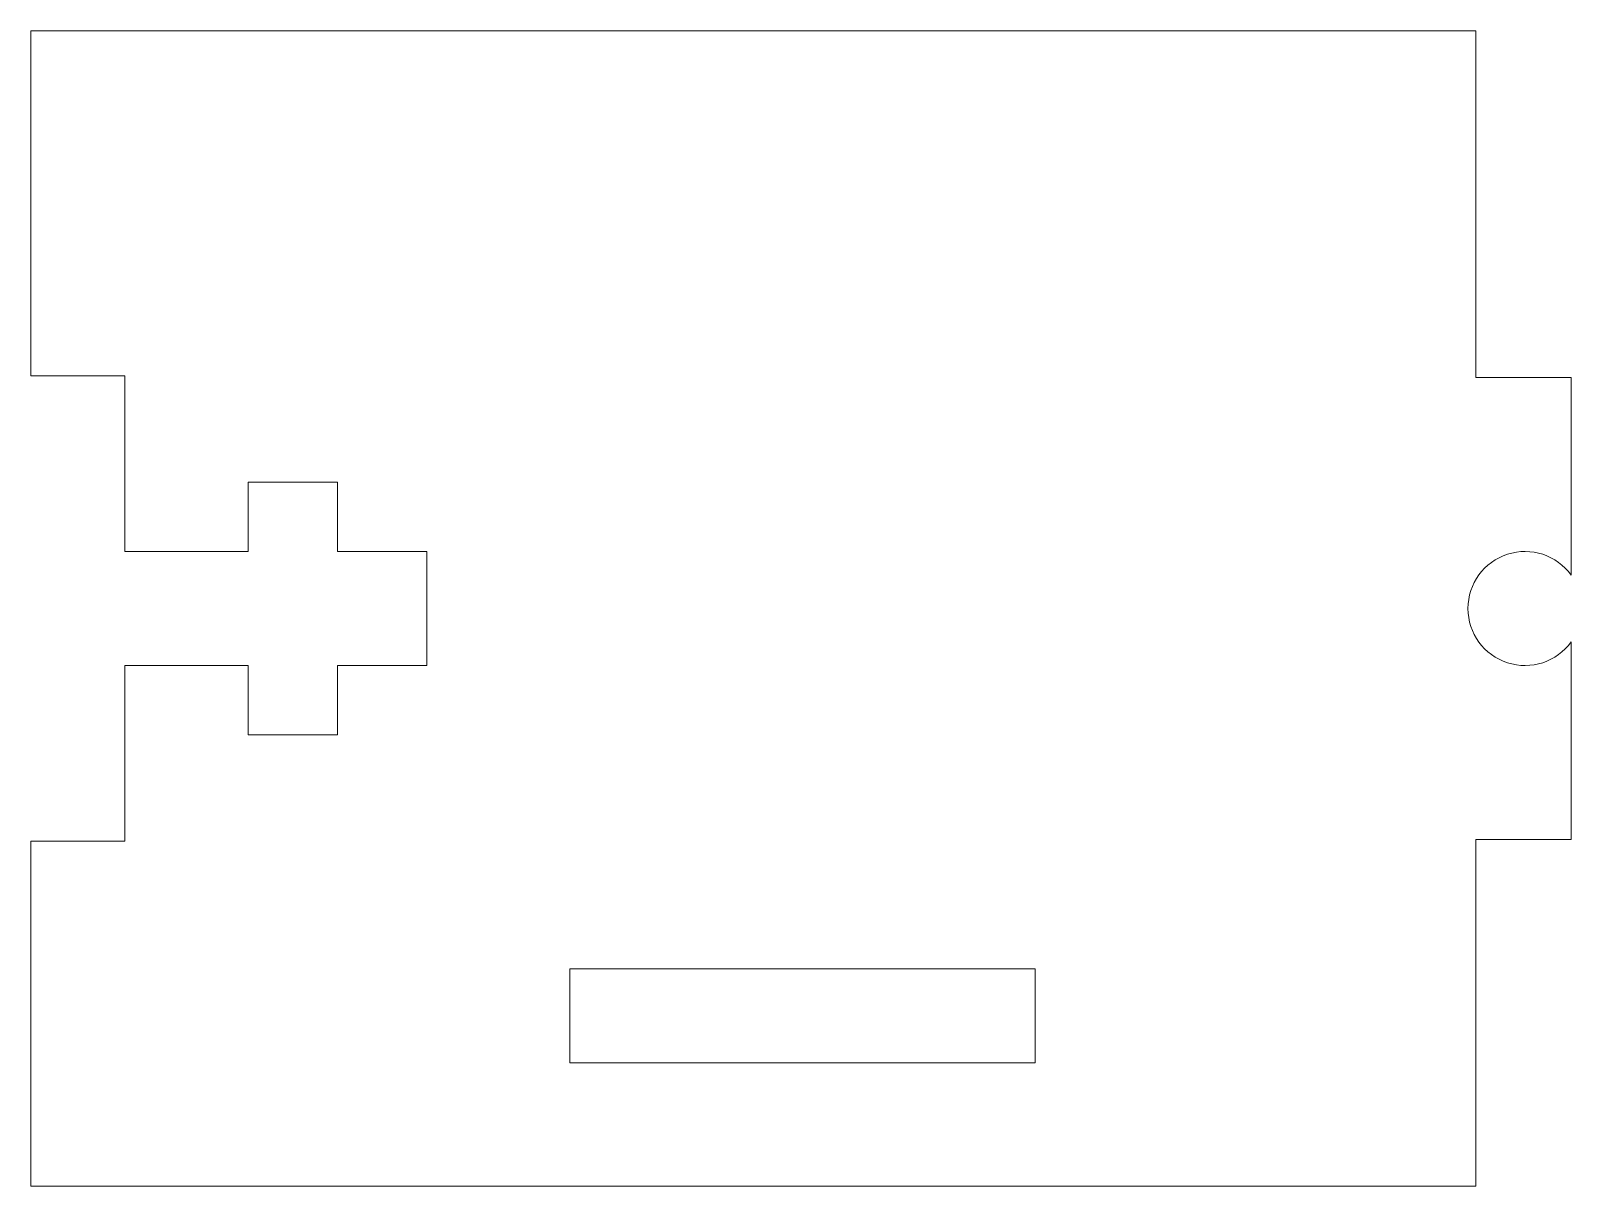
# Model space of a CAD drawing. Header units: millimetres. Extents: x -25 to 25, y -18.8 to 18.8.
import ezdxf

# ---------------------------------------------------------------- set-up
doc = ezdxf.new("R2010")
doc.units = ezdxf.units.MM

msp = doc.modelspace()

# ---------------------------------------------------------------- linework, layer by layer
at = {"color": 7, "linetype": 'Continuous', "lineweight": 15}
for p, q in [((-25, 7.55), (-25, 18.75)), ((-25, 18.75), (21.9, 18.75)), ((21.9, 18.75), (21.9, 7.5)), ((-25, 7.55), (-21.95, 7.55)), ((-21.95, 7.55), (-21.95, 1.85)), ((21.9, 7.5), (25, 7.5)), ((25, 7.5), (25, 1.083)), ((-17.95, 4.1), (-15.05, 4.1)), ((-17.95, 1.85), (-17.95, 4.1)), ((-15.05, 4.1), (-15.05, 1.85)), ((-21.95, 1.85), (-17.95, 1.85)), ((-15.05, 1.85), (-12.15, 1.85)), ((-12.15, 1.85), (-12.15, -1.85)), ((25, -1.083), (25, -7.5)), ((-21.95, -7.55), (-21.95, -1.85)), ((-21.95, -1.85), (-17.95, -1.85)), ((-17.95, -1.85), (-17.95, -4.1)), ((-15.05, -4.1), (-15.05, -1.85)), ((-15.05, -1.85), (-12.15, -1.85)), ((-17.95, -4.1), (-15.05, -4.1)), ((25, -7.5), (21.9, -7.5)), ((21.9, -7.5), (21.9, -18.75)), ((-25, -7.55), (-21.95, -7.55)), ((-25, -18.75), (-25, -7.55)), ((-7.5, -11.7), (7.6, -11.7)), ((-7.5, -14.75), (-7.5, -11.7)), ((7.6, -11.7), (7.6, -14.75)), ((7.6, -14.75), (-7.5, -14.75)), ((21.9, -18.75), (-25, -18.75))]:
    msp.add_line(p, q, dxfattribs=at)
msp.add_arc((23.5, 0), 1.85, 35.8248, 324.1752, dxfattribs=at)

doc.saveas('drawing.dxf')
